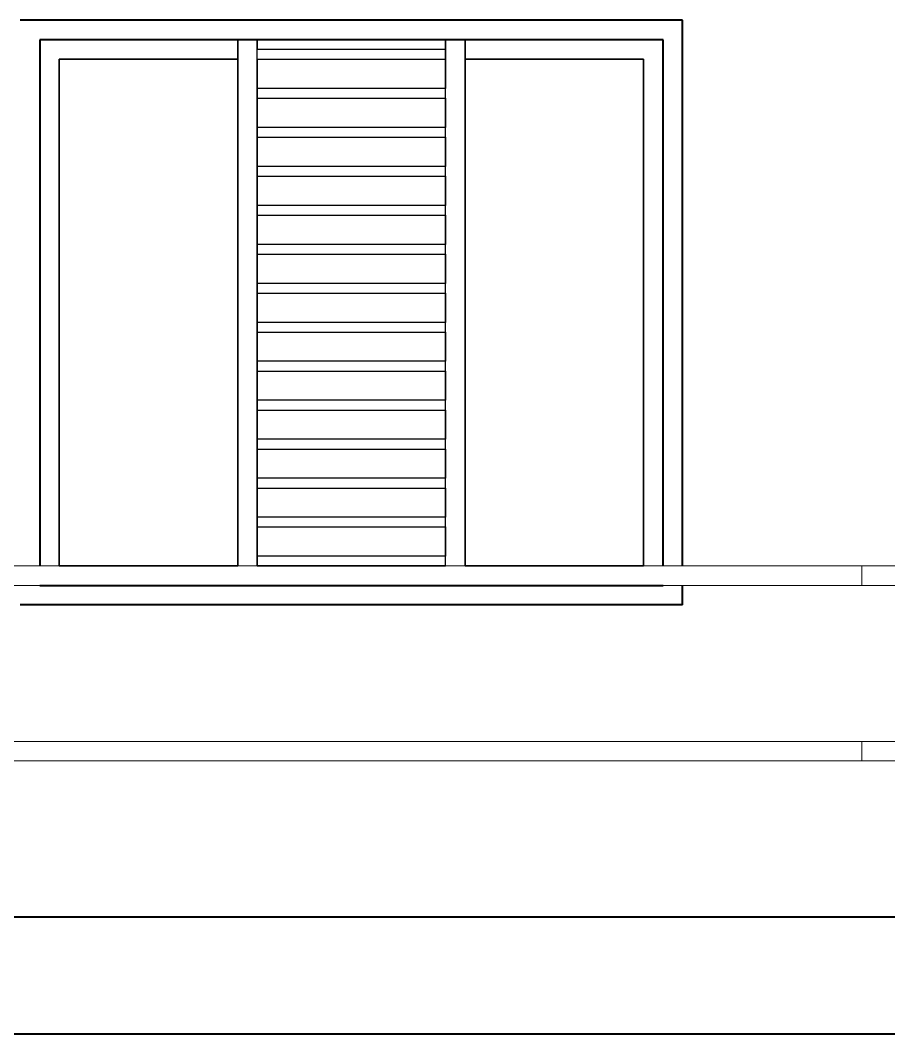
# Model space of a CAD drawing. Header units: millimetres. Extents: x -5645 to 36496, y -6563 to 7144.
# Drawn here: x 2097.4 to 2320.3, y 44.5 to 304.5 of the extents above; entities that cross this region are included whole.
import ezdxf

# ---------------------------------------------------------------- set-up
doc = ezdxf.new("R2010")
doc.units = ezdxf.units.MM
doc.header["$LTSCALE"] = 100
doc.layers.get('0').update_dxf_attribs({"lineweight": 40})
doc.layers.add('WE', color=4, linetype='Continuous', lineweight=30)
doc.layers.add('WIN', color=4, linetype='Continuous', lineweight=9)

msp = doc.modelspace()

# ---------------------------------------------------------------- linework, layer by layer
at = {"extrusion": (0, 1, -6.12323e-17)}
for p, q in [((2267.42, 304.53), (2097.42, 304.53)), ((2267.42, 304.53, 10), (2097.42, 304.53, 10)), ((2267.42, 304.53, 10), (2267.42, 304.53))]:
    msp.add_line(p, q, dxfattribs=at)
at = {"extrusion": (-2.44925e-16, -6.12323e-17, -1)}
for p, q in [((2267.42, 304.53), (2097.42, 304.53)), ((2267.42, 164.53), (2267.42, 304.53)), ((2262.42, 299.53), (2102.42, 299.53)), ((2102.42, 299.53), (2102.42, 164.53)), ((2153.25, 299.53, 5), (2102.42, 299.53, 5)), ((2102.42, 299.53, 5), (2102.42, 164.53, 5)), ((2206.58, 299.53, 5), (2158.25, 299.53, 5)), ((2262.42, 299.53, 5), (2211.58, 299.53, 5)), ((2262.42, 164.53), (2262.42, 299.53)), ((2262.42, 164.53, 5), (2262.42, 299.53, 5)), ((2102.42, 159.53), (2262.42, 159.53)), ((2102.42, 159.53, 5), (2153.25, 159.53, 5)), ((2211.58, 159.53, 5), (2262.42, 159.53, 5)), ((2267.42, 154.53), (2267.42, 159.53))]:
    msp.add_line(p, q, dxfattribs=at)
for p, q in [((2267.42, 304.53, 10), (2097.42, 304.53, 10)), ((2267.42, 164.53, 10), (2267.42, 304.53, 10)), ((2267.42, 154.53, 10), (2267.42, 159.53, 10))]:
    msp.add_line(p, q)
at = {"extrusion": (1, -1.49974e-32, -2.44925e-16)}
for p, q in [((2267.42, 164.53), (2267.42, 304.53)), ((2267.42, 304.53, 10), (2267.42, 304.53)), ((2267.42, 164.53, 10), (2267.42, 304.53, 10)), ((2102.42, 299.53, 5), (2102.42, 164.53, 5)), ((2102.42, 299.53), (2102.42, 164.53)), ((2267.42, 154.53), (2267.42, 159.53)), ((2267.42, 154.53, 10), (2267.42, 159.53, 10))]:
    msp.add_line(p, q, dxfattribs=at)
at = {"extrusion": (0, -1, 6.12323e-17)}
for p, q in [((2153.25, 299.53, 5), (2102.42, 299.53, 5)), ((2262.42, 299.53), (2102.42, 299.53)), ((2206.58, 299.53, 5), (2158.25, 299.53, 5)), ((2262.42, 299.53, 5), (2211.58, 299.53, 5)), ((2262.42, 299.53, 5), (2262.42, 299.53))]:
    msp.add_line(p, q, dxfattribs=at)
at = {"extrusion": (-1, 1.49974e-32, 2.44925e-16)}
for p, q in [((2262.42, 164.53, 5), (2262.42, 299.53, 5)), ((2262.42, 299.53, 5), (2262.42, 299.53)), ((2262.42, 164.53), (2262.42, 299.53))]:
    msp.add_line(p, q, dxfattribs=at)
for points in [[(2267.42, 154.53), (2097.42, 154.53)], [(1273.92, 74.53), (2663.47, 74.53)], [(1273.92, 44.53), (2663.47, 44.53)]]:
    msp.add_lwpolyline(points)
at = {"layer": 'WE', "extrusion": (1, -1.49974e-32, -2.44925e-16)}
for p, q in [((2102.42, 299.53, 5), (2102.42, 299.53)), ((2158.25, 299.53, 5), (2158.25, 297.03, 5)), ((2158.25, 299.53, 5), (2158.25, 299.53, 2.5)), ((2158.25, 299.53, 2.5), (2158.25, 297.03, 2.5)), ((2158.25, 294.53, 10), (2158.25, 299.53, 10)), ((2158.25, 299.53, 12.5), (2158.25, 299.53, 10)), ((2158.25, 164.53, 12.5), (2158.25, 299.53, 12.5)), ((2211.58, 294.53, 10), (2211.58, 299.53, 10)), ((2211.58, 299.53, 12.5), (2211.58, 299.53, 10)), ((2211.58, 299.53, 12.5), (2211.58, 164.53, 12.5)), ((2211.58, 299.53, 5), (2211.58, 294.53, 5)), ((2211.58, 299.53, 5), (2211.58, 299.53, 2.5)), ((2211.58, 164.53, 2.5), (2211.58, 299.53, 2.5)), ((2158.25, 297.03, 5), (2158.25, 297.03, 2.5)), ((2107.42, 294.53, 5), (2107.42, 164.53, 5)), ((2107.42, 294.53, 10), (2107.42, 294.53, 5)), ((2107.42, 164.53, 10), (2107.42, 294.53, 10)), ((2158.25, 294.53, 10), (2158.25, 294.53, 2.5)), ((2158.25, 294.53, 2.5), (2158.25, 287.03, 2.5)), ((2211.58, 294.53, 5), (2211.58, 294.53, 10)), ((2158.25, 287.03, 5), (2158.25, 287.03, 2.5)), ((2158.25, 287.03, 5), (2158.25, 284.53, 5)), ((2158.25, 284.53, 5), (2158.25, 284.53, 2.5)), ((2158.25, 284.53, 2.5), (2158.25, 277.03, 2.5)), ((2158.25, 277.03, 5), (2158.25, 277.03, 2.5)), ((2158.25, 277.03, 5), (2158.25, 274.53, 5)), ((2158.25, 274.53, 5), (2158.25, 274.53, 2.5)), ((2158.25, 274.53, 2.5), (2158.25, 267.03, 2.5)), ((2158.25, 267.03, 5), (2158.25, 267.03, 2.5)), ((2158.25, 267.03, 5), (2158.25, 264.53, 5)), ((2158.25, 264.53, 5), (2158.25, 264.53, 2.5)), ((2158.25, 264.53, 2.5), (2158.25, 257.03, 2.5)), ((2158.25, 257.03, 5), (2158.25, 257.03, 2.5)), ((2158.25, 257.03, 5), (2158.25, 254.53, 5)), ((2158.25, 254.53, 5), (2158.25, 254.53, 2.5)), ((2158.25, 254.53, 2.5), (2158.25, 247.03, 2.5)), ((2158.25, 247.03, 5), (2158.25, 247.03, 2.5)), ((2158.25, 247.03, 5), (2158.25, 244.53, 5)), ((2158.25, 244.53, 5), (2158.25, 244.53, 2.5)), ((2158.25, 244.53, 2.5), (2158.25, 237.03, 2.5)), ((2158.25, 237.03, 5), (2158.25, 237.03, 2.5)), ((2158.25, 237.03, 5), (2158.25, 234.53, 5)), ((2158.25, 234.53, 5), (2158.25, 234.53, 2.5)), ((2158.25, 234.53, 2.5), (2158.25, 227.03, 2.5)), ((2158.25, 227.03, 5), (2158.25, 227.03, 2.5)), ((2158.25, 227.03, 5), (2158.25, 224.53, 5)), ((2158.25, 224.53, 5), (2158.25, 224.53, 2.5)), ((2158.25, 224.53, 2.5), (2158.25, 217.03, 2.5)), ((2158.25, 217.03, 5), (2158.25, 214.53, 5)), ((2158.25, 217.03, 5), (2158.25, 217.03, 2.5)), ((2158.25, 214.53, 2.5), (2158.25, 207.03, 2.5)), ((2158.25, 214.53, 5), (2158.25, 214.53, 2.5)), ((2158.25, 207.03, 5), (2158.25, 204.53, 5)), ((2158.25, 207.03, 5), (2158.25, 207.03, 2.5)), ((2158.25, 204.53, 2.5), (2158.25, 197.03, 2.5)), ((2158.25, 204.53, 5), (2158.25, 204.53, 2.5)), ((2158.25, 197.03, 5), (2158.25, 194.53, 5)), ((2158.25, 197.03, 5), (2158.25, 197.03, 2.5)), ((2158.25, 194.53, 2.5), (2158.25, 187.03, 2.5)), ((2158.25, 194.53, 5), (2158.25, 194.53, 2.5)), ((2158.25, 187.03, 5), (2158.25, 184.53, 5)), ((2158.25, 187.03, 5), (2158.25, 187.03, 2.5)), ((2158.25, 184.53, 2.5), (2158.25, 177.03, 2.5)), ((2158.25, 184.53, 5), (2158.25, 184.53, 2.5)), ((2158.25, 177.03, 5), (2158.25, 174.53, 5)), ((2158.25, 177.03, 5), (2158.25, 177.03, 2.5)), ((2158.25, 174.53, 2.5), (2158.25, 167.03, 2.5)), ((2158.25, 174.53, 5), (2158.25, 174.53, 2.5)), ((2158.25, 167.03, 5), (2158.25, 164.53, 5)), ((2158.25, 167.03, 5), (2158.25, 167.03, 2.5)), ((2107.42, 164.53, 10), (2107.42, 164.53, 5)), ((2158.25, 164.53, 10), (2158.25, 164.53, 5)), ((2211.58, 164.53, 10), (2211.58, 164.53, 5)), ((2102.42, 159.53, 5), (2102.42, 159.53)), ((2158.25, 159.53, 12.5), (2158.25, 159.53, 10)), ((2211.58, 159.53, 12.5), (2211.58, 159.53, 10)), ((2211.58, 159.53, 5), (2211.58, 159.53, 2.5))]:
    msp.add_line(p, q, dxfattribs=at)
at = {"layer": 'WE', "extrusion": (0, -1, 6.12323e-17)}
for p, q in [((2102.42, 299.53, 5), (2102.42, 299.53)), ((2153.25, 299.53, 5), (2153.25, 299.53, 2.5)), ((2153.25, 299.53, 2.5), (2158.25, 299.53, 2.5)), ((2158.25, 299.53, 5), (2158.25, 299.53, 2.5)), ((2206.58, 299.53, 5), (2206.58, 299.53, 2.5)), ((2211.58, 299.53, 2.5), (2206.58, 299.53, 2.5)), ((2211.58, 299.53, 5), (2211.58, 299.53, 2.5)), ((2107.42, 294.53, 10), (2153.25, 294.53, 10)), ((2153.25, 294.53, 5), (2107.42, 294.53, 5)), ((2107.42, 294.53, 10), (2107.42, 294.53, 5)), ((2153.25, 294.53, 10), (2153.25, 294.53, 5)), ((2158.25, 294.53, 2.5), (2206.58, 294.53, 2.5)), ((2158.25, 294.53, 10), (2158.25, 294.53, 2.5)), ((2158.25, 294.53, 10), (2206.58, 294.53, 10)), ((2206.58, 294.53, 10), (2206.58, 294.53, 2.5)), ((2211.58, 294.53, 5), (2211.58, 294.53, 10)), ((2257.42, 294.53, 5), (2211.58, 294.53, 5)), ((2211.58, 294.53, 10), (2257.42, 294.53, 10)), ((2257.42, 294.53, 10), (2257.42, 294.53, 5)), ((2158.25, 284.53, 2.5), (2206.58, 284.53, 2.5)), ((2158.25, 284.53, 5), (2158.25, 284.53, 2.5)), ((2158.25, 284.53, 5), (2206.58, 284.53, 5)), ((2206.58, 284.53, 5), (2206.58, 284.53, 2.5)), ((2158.25, 274.53, 2.5), (2206.58, 274.53, 2.5)), ((2158.25, 274.53, 5), (2158.25, 274.53, 2.5)), ((2158.25, 274.53, 5), (2206.58, 274.53, 5)), ((2206.58, 274.53, 5), (2206.58, 274.53, 2.5)), ((2158.25, 264.53, 2.5), (2206.58, 264.53, 2.5)), ((2158.25, 264.53, 5), (2158.25, 264.53, 2.5)), ((2158.25, 264.53, 5), (2206.58, 264.53, 5)), ((2206.58, 264.53, 5), (2206.58, 264.53, 2.5)), ((2158.25, 254.53, 2.5), (2206.58, 254.53, 2.5)), ((2158.25, 254.53, 5), (2158.25, 254.53, 2.5)), ((2158.25, 254.53, 5), (2206.58, 254.53, 5)), ((2206.58, 254.53, 5), (2206.58, 254.53, 2.5)), ((2158.25, 244.53, 2.5), (2206.58, 244.53, 2.5)), ((2158.25, 244.53, 5), (2158.25, 244.53, 2.5)), ((2158.25, 244.53, 5), (2206.58, 244.53, 5)), ((2206.58, 244.53, 5), (2206.58, 244.53, 2.5)), ((2158.25, 234.53, 2.5), (2206.58, 234.53, 2.5)), ((2158.25, 234.53, 5), (2158.25, 234.53, 2.5)), ((2158.25, 234.53, 5), (2206.58, 234.53, 5)), ((2206.58, 234.53, 5), (2206.58, 234.53, 2.5)), ((2158.25, 224.53, 2.5), (2206.58, 224.53, 2.5)), ((2158.25, 224.53, 5), (2158.25, 224.53, 2.5)), ((2158.25, 224.53, 5), (2206.58, 224.53, 5)), ((2206.58, 224.53, 5), (2206.58, 224.53, 2.5)), ((2158.25, 214.53, 2.5), (2206.58, 214.53, 2.5)), ((2158.25, 214.53, 5), (2158.25, 214.53, 2.5)), ((2158.25, 214.53, 5), (2206.58, 214.53, 5)), ((2206.58, 214.53, 5), (2206.58, 214.53, 2.5)), ((2158.25, 204.53, 2.5), (2206.58, 204.53, 2.5)), ((2158.25, 204.53, 5), (2158.25, 204.53, 2.5)), ((2158.25, 204.53, 5), (2206.58, 204.53, 5)), ((2206.58, 204.53, 5), (2206.58, 204.53, 2.5))]:
    msp.add_line(p, q, dxfattribs=at)
at = {"layer": 'WE'}
for p, q in [((2158.25, 299.53, 10), (2153.25, 299.53, 10)), ((2153.25, 299.53, 10), (2153.25, 294.53, 10)), ((2153.25, 299.53, 12.5), (2153.25, 164.53, 12.5)), ((2158.25, 299.53, 12.5), (2153.25, 299.53, 12.5)), ((2158.25, 294.53, 10), (2158.25, 299.53, 10)), ((2158.25, 164.53, 12.5), (2158.25, 299.53, 12.5)), ((2206.58, 299.53, 10), (2206.58, 294.53, 10)), ((2211.58, 299.53, 10), (2206.58, 299.53, 10)), ((2206.58, 164.53, 12.5), (2206.58, 299.53, 12.5)), ((2206.58, 299.53, 12.5), (2211.58, 299.53, 12.5)), ((2211.58, 294.53, 10), (2211.58, 299.53, 10)), ((2211.58, 299.53, 12.5), (2211.58, 164.53, 12.5)), ((2107.42, 294.53, 10), (2153.25, 294.53, 10)), ((2107.42, 164.53, 10), (2107.42, 294.53, 10)), ((2158.25, 294.53, 10), (2206.58, 294.53, 10)), ((2211.58, 294.53, 10), (2257.42, 294.53, 10)), ((2257.42, 294.53, 10), (2257.42, 164.53, 10)), ((2158.25, 287.03, 5), (2158.25, 284.53, 5)), ((2206.58, 287.03, 5), (2158.25, 287.03, 5)), ((2206.58, 284.53, 5), (2206.58, 287.03, 5)), ((2158.25, 284.53, 5), (2206.58, 284.53, 5)), ((2158.25, 277.03, 5), (2158.25, 274.53, 5)), ((2206.58, 277.03, 5), (2158.25, 277.03, 5)), ((2206.58, 274.53, 5), (2206.58, 277.03, 5)), ((2158.25, 274.53, 5), (2206.58, 274.53, 5)), ((2158.25, 267.03, 5), (2158.25, 264.53, 5)), ((2206.58, 267.03, 5), (2158.25, 267.03, 5)), ((2206.58, 264.53, 5), (2206.58, 267.03, 5)), ((2158.25, 264.53, 5), (2206.58, 264.53, 5)), ((2158.25, 257.03, 5), (2158.25, 254.53, 5)), ((2206.58, 257.03, 5), (2158.25, 257.03, 5)), ((2206.58, 254.53, 5), (2206.58, 257.03, 5)), ((2158.25, 254.53, 5), (2206.58, 254.53, 5)), ((2158.25, 247.03, 5), (2158.25, 244.53, 5)), ((2206.58, 247.03, 5), (2158.25, 247.03, 5)), ((2206.58, 244.53, 5), (2206.58, 247.03, 5)), ((2158.25, 244.53, 5), (2206.58, 244.53, 5)), ((2158.25, 237.03, 5), (2158.25, 234.53, 5)), ((2206.58, 237.03, 5), (2158.25, 237.03, 5)), ((2206.58, 234.53, 5), (2206.58, 237.03, 5)), ((2158.25, 234.53, 5), (2206.58, 234.53, 5)), ((2158.25, 227.03, 5), (2158.25, 224.53, 5)), ((2206.58, 227.03, 5), (2158.25, 227.03, 5)), ((2206.58, 224.53, 5), (2206.58, 227.03, 5)), ((2158.25, 224.53, 5), (2206.58, 224.53, 5)), ((2158.25, 217.03, 5), (2158.25, 214.53, 5)), ((2206.58, 217.03, 5), (2158.25, 217.03, 5)), ((2206.58, 214.53, 5), (2206.58, 217.03, 5)), ((2158.25, 214.53, 5), (2206.58, 214.53, 5)), ((2158.25, 207.03, 5), (2158.25, 204.53, 5)), ((2206.58, 207.03, 5), (2158.25, 207.03, 5)), ((2206.58, 204.53, 5), (2206.58, 207.03, 5)), ((2158.25, 204.53, 5), (2206.58, 204.53, 5)), ((2158.25, 197.03, 5), (2158.25, 194.53, 5)), ((2206.58, 197.03, 5), (2158.25, 197.03, 5)), ((2206.58, 194.53, 5), (2206.58, 197.03, 5)), ((2158.25, 194.53, 5), (2206.58, 194.53, 5)), ((2153.25, 164.53, 10), (2107.42, 164.53, 10)), ((2206.58, 164.53, 10), (2158.25, 164.53, 10)), ((2257.42, 164.53, 10), (2211.58, 164.53, 10)), ((2153.25, 159.53, 10), (2158.25, 159.53, 10))]:
    msp.add_line(p, q, dxfattribs=at)
at = {"layer": 'WE', "extrusion": (-2.44925e-16, -6.12323e-17, -1)}
for p, q in [((2153.25, 294.53, 5), (2153.25, 299.53, 5)), ((2153.25, 299.53, 2.5), (2158.25, 299.53, 2.5)), ((2153.25, 164.53, 2.5), (2153.25, 299.53, 2.5)), ((2158.25, 299.53, 5), (2158.25, 297.03, 5)), ((2158.25, 299.53, 2.5), (2158.25, 297.03, 2.5)), ((2206.58, 297.03, 5), (2206.58, 299.53, 5)), ((2206.58, 299.53, 2.5), (2206.58, 297.03, 2.5)), ((2211.58, 299.53, 2.5), (2206.58, 299.53, 2.5)), ((2211.58, 299.53, 5), (2211.58, 294.53, 5)), ((2211.58, 164.53, 2.5), (2211.58, 299.53, 2.5)), ((2206.58, 297.03, 5), (2158.25, 297.03, 5)), ((2206.58, 297.03, 2.5), (2158.25, 297.03, 2.5)), ((2153.25, 294.53, 5), (2107.42, 294.53, 5)), ((2107.42, 294.53, 5), (2107.42, 164.53, 5)), ((2158.25, 294.53, 2.5), (2206.58, 294.53, 2.5)), ((2158.25, 294.53, 2.5), (2158.25, 287.03, 2.5)), ((2206.58, 294.53, 2.5), (2206.58, 287.03, 2.5)), ((2257.42, 294.53, 5), (2211.58, 294.53, 5)), ((2257.42, 164.53, 5), (2257.42, 294.53, 5)), ((2206.58, 287.03, 2.5), (2158.25, 287.03, 2.5)), ((2158.25, 284.53, 2.5), (2206.58, 284.53, 2.5)), ((2158.25, 284.53, 2.5), (2158.25, 277.03, 2.5)), ((2206.58, 284.53, 2.5), (2206.58, 277.03, 2.5)), ((2206.58, 277.03, 2.5), (2158.25, 277.03, 2.5)), ((2158.25, 274.53, 2.5), (2206.58, 274.53, 2.5)), ((2158.25, 274.53, 2.5), (2158.25, 267.03, 2.5)), ((2206.58, 274.53, 2.5), (2206.58, 267.03, 2.5)), ((2206.58, 267.03, 2.5), (2158.25, 267.03, 2.5)), ((2158.25, 264.53, 2.5), (2206.58, 264.53, 2.5)), ((2158.25, 264.53, 2.5), (2158.25, 257.03, 2.5)), ((2206.58, 264.53, 2.5), (2206.58, 257.03, 2.5)), ((2206.58, 257.03, 2.5), (2158.25, 257.03, 2.5)), ((2158.25, 254.53, 2.5), (2206.58, 254.53, 2.5)), ((2158.25, 254.53, 2.5), (2158.25, 247.03, 2.5)), ((2206.58, 254.53, 2.5), (2206.58, 247.03, 2.5)), ((2206.58, 247.03, 2.5), (2158.25, 247.03, 2.5)), ((2158.25, 244.53, 2.5), (2206.58, 244.53, 2.5)), ((2158.25, 244.53, 2.5), (2158.25, 237.03, 2.5)), ((2206.58, 244.53, 2.5), (2206.58, 237.03, 2.5)), ((2206.58, 237.03, 2.5), (2158.25, 237.03, 2.5)), ((2158.25, 234.53, 2.5), (2206.58, 234.53, 2.5)), ((2158.25, 234.53, 2.5), (2158.25, 227.03, 2.5)), ((2206.58, 234.53, 2.5), (2206.58, 227.03, 2.5)), ((2206.58, 227.03, 2.5), (2158.25, 227.03, 2.5)), ((2158.25, 224.53, 2.5), (2206.58, 224.53, 2.5)), ((2158.25, 224.53, 2.5), (2158.25, 217.03, 2.5)), ((2206.58, 224.53, 2.5), (2206.58, 217.03, 2.5)), ((2206.58, 217.03, 2.5), (2158.25, 217.03, 2.5)), ((2158.25, 214.53, 2.5), (2206.58, 214.53, 2.5)), ((2158.25, 214.53, 2.5), (2158.25, 207.03, 2.5)), ((2206.58, 214.53, 2.5), (2206.58, 207.03, 2.5)), ((2206.58, 207.03, 2.5), (2158.25, 207.03, 2.5)), ((2158.25, 204.53, 2.5), (2206.58, 204.53, 2.5)), ((2158.25, 204.53, 2.5), (2158.25, 197.03, 2.5)), ((2206.58, 204.53, 2.5), (2206.58, 197.03, 2.5)), ((2206.58, 197.03, 2.5), (2158.25, 197.03, 2.5)), ((2158.25, 194.53, 2.5), (2206.58, 194.53, 2.5)), ((2158.25, 194.53, 2.5), (2158.25, 187.03, 2.5)), ((2206.58, 194.53, 2.5), (2206.58, 187.03, 2.5)), ((2206.58, 187.03, 2.5), (2158.25, 187.03, 2.5)), ((2158.25, 184.53, 2.5), (2206.58, 184.53, 2.5)), ((2158.25, 184.53, 2.5), (2158.25, 177.03, 2.5)), ((2206.58, 184.53, 2.5), (2206.58, 177.03, 2.5)), ((2206.58, 177.03, 2.5), (2158.25, 177.03, 2.5)), ((2158.25, 174.53, 2.5), (2206.58, 174.53, 2.5)), ((2158.25, 174.53, 2.5), (2158.25, 167.03, 2.5)), ((2206.58, 174.53, 2.5), (2206.58, 167.03, 2.5)), ((2206.58, 167.03, 2.5), (2158.25, 167.03, 2.5)), ((2107.42, 164.53, 5), (2153.25, 164.53, 5)), ((2158.25, 164.53, 2.5), (2206.58, 164.53, 2.5)), ((2211.58, 164.53, 5), (2257.42, 164.53, 5)), ((2158.25, 159.53, 2.5), (2153.25, 159.53, 2.5)), ((2206.58, 159.53, 2.5), (2211.58, 159.53, 2.5))]:
    msp.add_line(p, q, dxfattribs=at)
at = {"layer": 'WE', "extrusion": (0, 1, -6.12323e-17)}
for p, q in [((2158.25, 299.53, 10), (2153.25, 299.53, 10)), ((2153.25, 299.53, 12.5), (2153.25, 299.53, 10)), ((2158.25, 299.53, 12.5), (2153.25, 299.53, 12.5)), ((2158.25, 299.53, 12.5), (2158.25, 299.53, 10)), ((2211.58, 299.53, 10), (2206.58, 299.53, 10)), ((2206.58, 299.53, 12.5), (2206.58, 299.53, 10)), ((2206.58, 299.53, 12.5), (2211.58, 299.53, 12.5)), ((2211.58, 299.53, 12.5), (2211.58, 299.53, 10)), ((2206.58, 297.03, 2.5), (2158.25, 297.03, 2.5)), ((2158.25, 297.03, 5), (2158.25, 297.03, 2.5)), ((2206.58, 297.03, 5), (2158.25, 297.03, 5)), ((2206.58, 297.03, 5), (2206.58, 297.03, 2.5)), ((2206.58, 287.03, 2.5), (2158.25, 287.03, 2.5)), ((2158.25, 287.03, 5), (2158.25, 287.03, 2.5)), ((2206.58, 287.03, 5), (2158.25, 287.03, 5)), ((2206.58, 287.03, 5), (2206.58, 287.03, 2.5)), ((2206.58, 277.03, 2.5), (2158.25, 277.03, 2.5)), ((2158.25, 277.03, 5), (2158.25, 277.03, 2.5)), ((2206.58, 277.03, 5), (2158.25, 277.03, 5)), ((2206.58, 277.03, 5), (2206.58, 277.03, 2.5)), ((2206.58, 267.03, 2.5), (2158.25, 267.03, 2.5)), ((2158.25, 267.03, 5), (2158.25, 267.03, 2.5)), ((2206.58, 267.03, 5), (2158.25, 267.03, 5)), ((2206.58, 267.03, 5), (2206.58, 267.03, 2.5)), ((2206.58, 257.03, 2.5), (2158.25, 257.03, 2.5)), ((2158.25, 257.03, 5), (2158.25, 257.03, 2.5)), ((2206.58, 257.03, 5), (2158.25, 257.03, 5)), ((2206.58, 257.03, 5), (2206.58, 257.03, 2.5)), ((2206.58, 247.03, 2.5), (2158.25, 247.03, 2.5)), ((2158.25, 247.03, 5), (2158.25, 247.03, 2.5)), ((2206.58, 247.03, 5), (2158.25, 247.03, 5)), ((2206.58, 247.03, 5), (2206.58, 247.03, 2.5)), ((2206.58, 237.03, 2.5), (2158.25, 237.03, 2.5)), ((2158.25, 237.03, 5), (2158.25, 237.03, 2.5)), ((2206.58, 237.03, 5), (2158.25, 237.03, 5)), ((2206.58, 237.03, 5), (2206.58, 237.03, 2.5)), ((2206.58, 227.03, 2.5), (2158.25, 227.03, 2.5)), ((2158.25, 227.03, 5), (2158.25, 227.03, 2.5)), ((2206.58, 227.03, 5), (2158.25, 227.03, 5)), ((2206.58, 227.03, 5), (2206.58, 227.03, 2.5)), ((2206.58, 217.03, 2.5), (2158.25, 217.03, 2.5)), ((2158.25, 217.03, 5), (2158.25, 217.03, 2.5)), ((2206.58, 217.03, 5), (2158.25, 217.03, 5)), ((2206.58, 217.03, 5), (2206.58, 217.03, 2.5)), ((2206.58, 207.03, 2.5), (2158.25, 207.03, 2.5)), ((2158.25, 207.03, 5), (2158.25, 207.03, 2.5)), ((2206.58, 207.03, 5), (2158.25, 207.03, 5)), ((2206.58, 207.03, 5), (2206.58, 207.03, 2.5)), ((2206.58, 197.03, 2.5), (2158.25, 197.03, 2.5)), ((2158.25, 197.03, 5), (2158.25, 197.03, 2.5)), ((2206.58, 197.03, 5), (2158.25, 197.03, 5)), ((2206.58, 197.03, 5), (2206.58, 197.03, 2.5))]:
    msp.add_line(p, q, dxfattribs=at)
at = {"layer": 'WE', "extrusion": (-1, 1.49974e-32, 2.44925e-16)}
for p, q in [((2153.25, 299.53, 10), (2153.25, 294.53, 10)), ((2153.25, 299.53, 12.5), (2153.25, 299.53, 10)), ((2153.25, 294.53, 5), (2153.25, 299.53, 5)), ((2153.25, 299.53, 12.5), (2153.25, 164.53, 12.5)), ((2153.25, 299.53, 5), (2153.25, 299.53, 2.5)), ((2153.25, 164.53, 2.5), (2153.25, 299.53, 2.5)), ((2206.58, 297.03, 5), (2206.58, 299.53, 5)), ((2206.58, 299.53, 5), (2206.58, 299.53, 2.5)), ((2206.58, 299.53, 2.5), (2206.58, 297.03, 2.5)), ((2206.58, 299.53, 10), (2206.58, 294.53, 10)), ((2206.58, 299.53, 12.5), (2206.58, 299.53, 10)), ((2206.58, 164.53, 12.5), (2206.58, 299.53, 12.5)), ((2206.58, 297.03, 5), (2206.58, 297.03, 2.5)), ((2153.25, 294.53, 10), (2153.25, 294.53, 5)), ((2206.58, 294.53, 10), (2206.58, 294.53, 2.5)), ((2206.58, 294.53, 2.5), (2206.58, 287.03, 2.5)), ((2257.42, 164.53, 5), (2257.42, 294.53, 5)), ((2257.42, 294.53, 10), (2257.42, 294.53, 5)), ((2257.42, 294.53, 10), (2257.42, 164.53, 10)), ((2206.58, 287.03, 5), (2206.58, 287.03, 2.5)), ((2206.58, 284.53, 5), (2206.58, 287.03, 5)), ((2206.58, 284.53, 5), (2206.58, 284.53, 2.5)), ((2206.58, 284.53, 2.5), (2206.58, 277.03, 2.5)), ((2206.58, 277.03, 5), (2206.58, 277.03, 2.5)), ((2206.58, 274.53, 5), (2206.58, 277.03, 5)), ((2206.58, 274.53, 5), (2206.58, 274.53, 2.5)), ((2206.58, 274.53, 2.5), (2206.58, 267.03, 2.5)), ((2206.58, 267.03, 5), (2206.58, 267.03, 2.5)), ((2206.58, 264.53, 5), (2206.58, 267.03, 5)), ((2206.58, 264.53, 5), (2206.58, 264.53, 2.5)), ((2206.58, 264.53, 2.5), (2206.58, 257.03, 2.5)), ((2206.58, 257.03, 5), (2206.58, 257.03, 2.5)), ((2206.58, 254.53, 5), (2206.58, 257.03, 5)), ((2206.58, 254.53, 5), (2206.58, 254.53, 2.5)), ((2206.58, 254.53, 2.5), (2206.58, 247.03, 2.5)), ((2206.58, 247.03, 5), (2206.58, 247.03, 2.5)), ((2206.58, 244.53, 5), (2206.58, 247.03, 5)), ((2206.58, 244.53, 5), (2206.58, 244.53, 2.5)), ((2206.58, 244.53, 2.5), (2206.58, 237.03, 2.5)), ((2206.58, 237.03, 5), (2206.58, 237.03, 2.5)), ((2206.58, 234.53, 5), (2206.58, 237.03, 5)), ((2206.58, 234.53, 5), (2206.58, 234.53, 2.5)), ((2206.58, 234.53, 2.5), (2206.58, 227.03, 2.5)), ((2206.58, 227.03, 5), (2206.58, 227.03, 2.5)), ((2206.58, 224.53, 5), (2206.58, 227.03, 5)), ((2206.58, 224.53, 2.5), (2206.58, 217.03, 2.5)), ((2206.58, 224.53, 5), (2206.58, 224.53, 2.5)), ((2206.58, 214.53, 5), (2206.58, 217.03, 5)), ((2206.58, 217.03, 5), (2206.58, 217.03, 2.5)), ((2206.58, 214.53, 2.5), (2206.58, 207.03, 2.5)), ((2206.58, 214.53, 5), (2206.58, 214.53, 2.5)), ((2206.58, 204.53, 5), (2206.58, 207.03, 5)), ((2206.58, 207.03, 5), (2206.58, 207.03, 2.5)), ((2206.58, 204.53, 2.5), (2206.58, 197.03, 2.5)), ((2206.58, 204.53, 5), (2206.58, 204.53, 2.5)), ((2206.58, 194.53, 5), (2206.58, 197.03, 5)), ((2206.58, 197.03, 5), (2206.58, 197.03, 2.5)), ((2206.58, 194.53, 2.5), (2206.58, 187.03, 2.5)), ((2206.58, 194.53, 5), (2206.58, 194.53, 2.5)), ((2206.58, 184.53, 5), (2206.58, 187.03, 5)), ((2206.58, 187.03, 5), (2206.58, 187.03, 2.5)), ((2206.58, 184.53, 2.5), (2206.58, 177.03, 2.5)), ((2206.58, 184.53, 5), (2206.58, 184.53, 2.5)), ((2206.58, 174.53, 5), (2206.58, 177.03, 5)), ((2206.58, 177.03, 5), (2206.58, 177.03, 2.5)), ((2206.58, 174.53, 2.5), (2206.58, 167.03, 2.5)), ((2206.58, 174.53, 5), (2206.58, 174.53, 2.5)), ((2206.58, 164.53, 5), (2206.58, 167.03, 5)), ((2206.58, 167.03, 5), (2206.58, 167.03, 2.5)), ((2153.25, 164.53, 5), (2153.25, 164.53, 10)), ((2206.58, 164.53, 5), (2206.58, 164.53, 10)), ((2257.42, 164.53, 10), (2257.42, 164.53, 5)), ((2153.25, 159.53, 12.5), (2153.25, 159.53, 10)), ((2153.25, 159.53, 5), (2153.25, 159.53, 2.5)), ((2206.58, 159.53, 12.5), (2206.58, 159.53, 10)), ((2262.42, 159.53, 5), (2262.42, 159.53))]:
    msp.add_line(p, q, dxfattribs=at)
at = {"layer": 'WIN', "color": 3}
for points in [[(1273.92, 164.53), (2663.47, 164.53)], [(2313.47, 164.53), (2313.47, 159.53)], [(1278.92, 159.53), (2658.47, 159.53)], [(1278.92, 119.53), (2658.47, 119.53)], [(2313.47, 119.53), (2313.47, 114.53)], [(1278.92, 114.53), (2658.47, 114.53)]]:
    msp.add_lwpolyline(points, dxfattribs=at)

doc.saveas('drawing.dxf')
